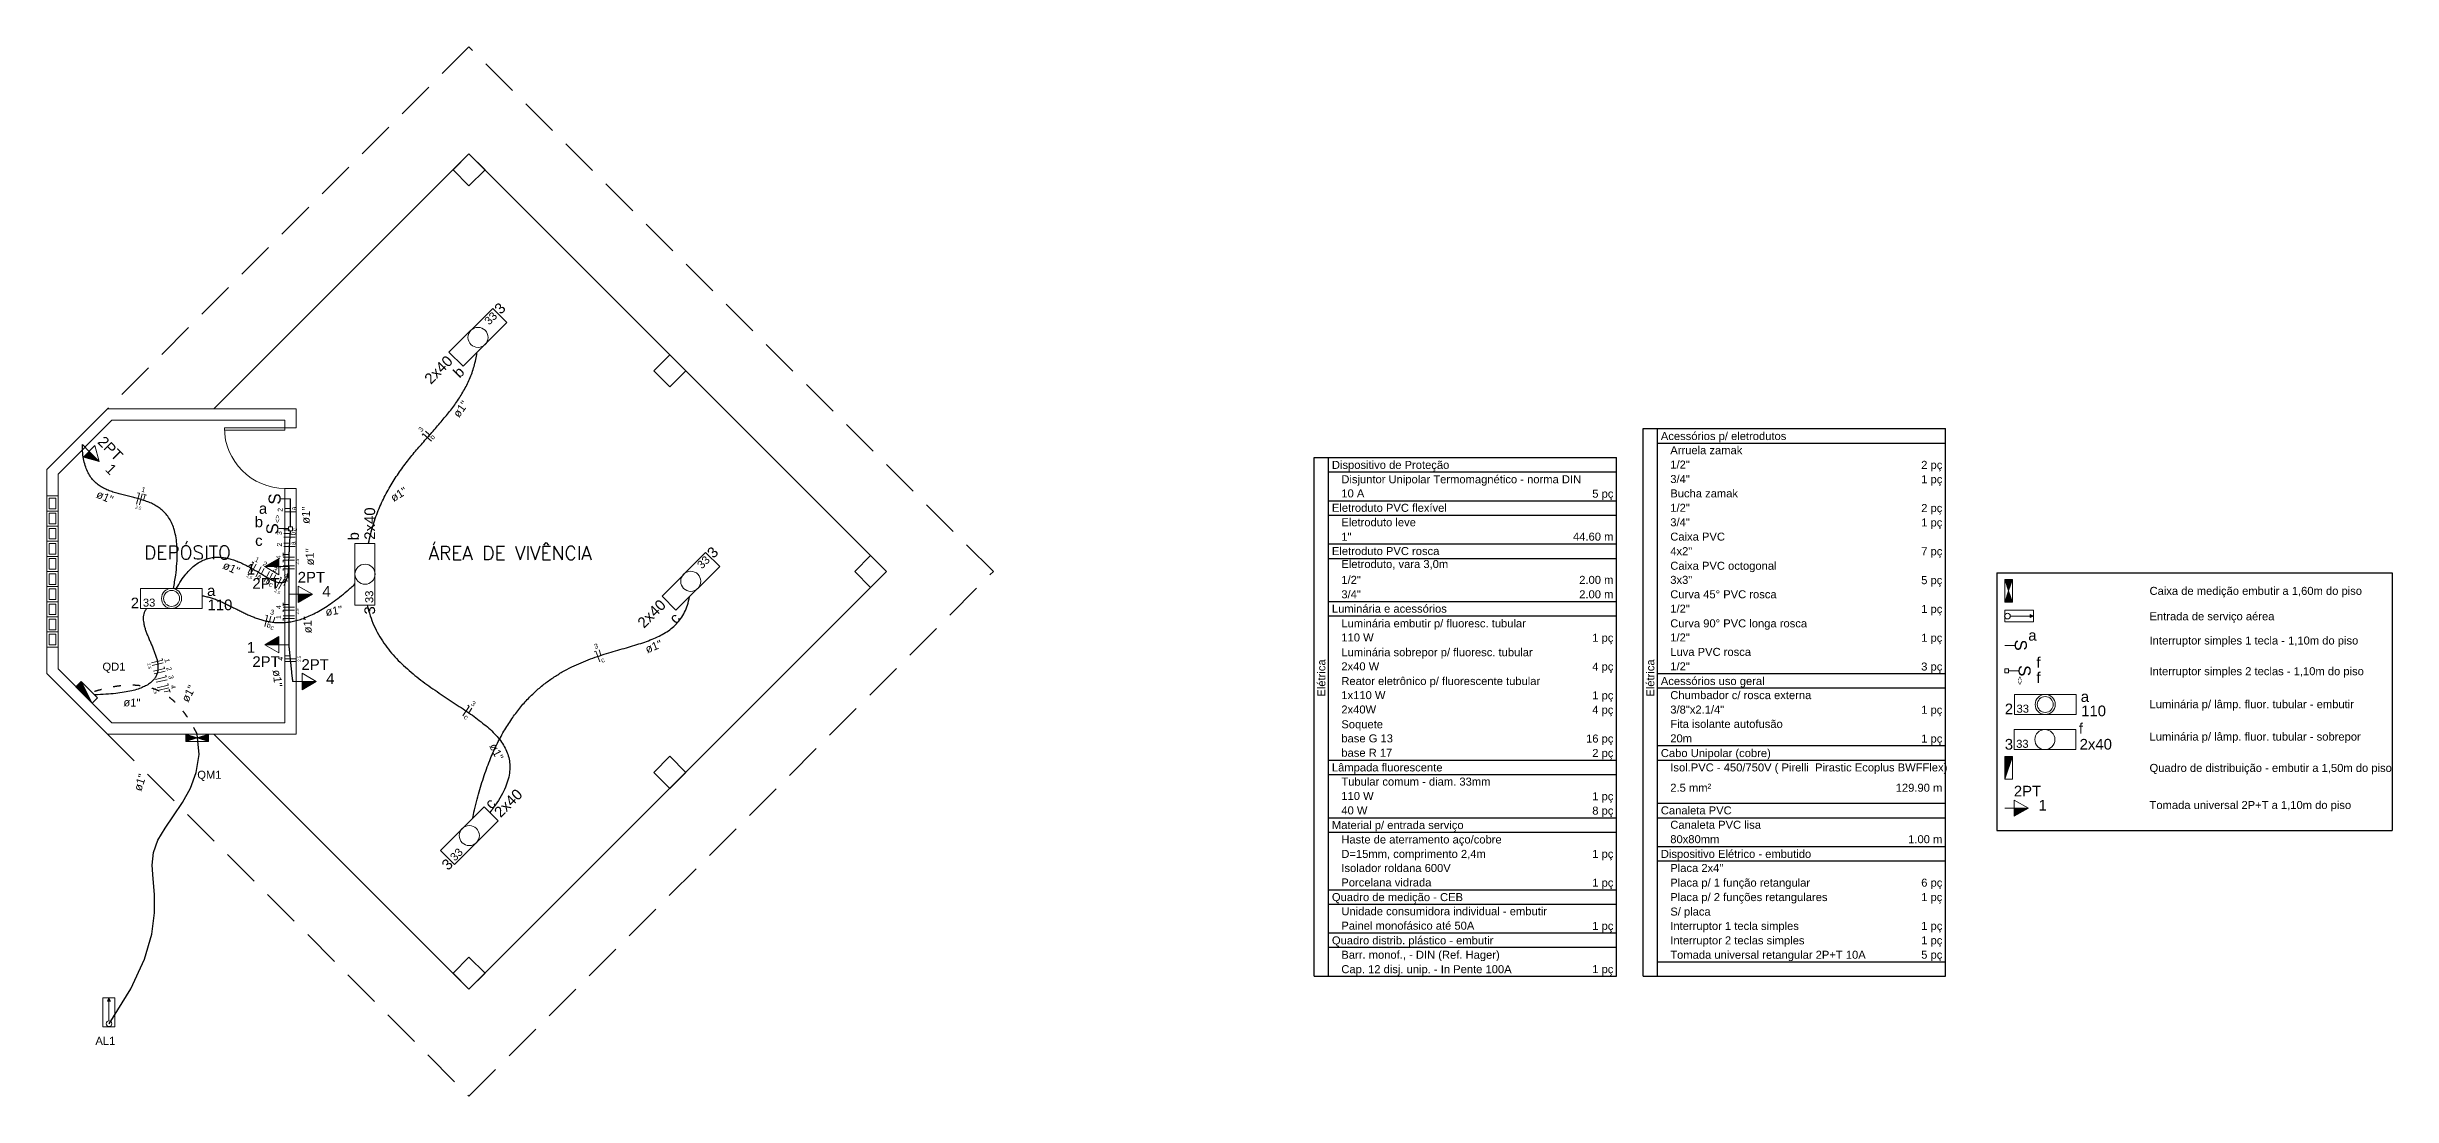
# Model space of a CAD drawing. Header units: millimetres. Extents: x 4568 to 4671, y -917 to -902.
# Drawn here: x 4567.97 to 4599, y -915.92 to -902.04 of the extents above; entities that cross this region are included whole.
import ezdxf

# ---------------------------------------------------------------- set-up
doc = ezdxf.new("R2010")
doc.units = ezdxf.units.MM
doc.header["$MEASUREMENT"] = 0
doc.linetypes.add('Dashed', pattern=[0.75, 0.5, -0.25])
doc.linetypes.add('DOT2', pattern=[3.175, 0, -3.175])
for name, color, linetype, lineweight in [('DI-Linhas do quadro', 1, 'Continuous', 30), ('DI-Textos do quadro', 7, 'Continuous', 20), ('EL-Condutos', 4, 'Continuous', 30), ('EL-Fios', 7, 'Continuous', 20), ('EL-Textos condutos', 7, 'Continuous', 20), ('EL-Textos fios', 7, 'Continuous', 20), ('EL-Textos pontos', 5, 'Continuous', 20), ('P-SIMBOL', 5, 'Continuous', 20), ('P1', 8, 'Continuous', 5), ('P2', 8, 'Continuous', 5), ('P6', 8, 'Continuous', 5), ('PROJEÇÃO', 1, 'Dashed', 30), ('TEXTO', 7, 'Continuous', 20)]:
    doc.layers.add(name, color=color, linetype=linetype, lineweight=lineweight)
doc.styles.add('Arial', font='arial.ttf')
doc.styles.add('romans', font='romans')

msp = doc.modelspace()

# ---------------------------------------------------------------- hatches: boundary and pattern name
at = {"layer": 'P-SIMBOL', "linetype": 'Continuous'}
for points in [[(4568.525, -907.387), (4568.655, -907.519), (4568.45, -907.463)], [(4571.035, -908.909), (4570.85, -908.909), (4571.035, -908.802)], [(4571.29, -909.276), (4571.48, -909.276), (4571.29, -909.385)], [(4593.975, -909.08), (4593.875, -909.08), (4593.925, -909.23)], [(4593.975, -909.38), (4593.925, -909.23), (4593.875, -909.38)], [(4594.255, -909.566), (4594.21, -909.546), (4594.21, -909.586)], [(4571.035, -909.944), (4570.85, -909.944), (4571.035, -909.836)], [(4568.42, -910.433), (4568.35, -910.503), (4568.565, -910.716)], [(4571.345, -910.432), (4571.53, -910.432), (4571.345, -910.54)], [(4569.805, -911.227), (4569.955, -911.178), (4569.805, -911.128)], [(4570.105, -911.227), (4570.105, -911.128), (4569.955, -911.178)], [(4593.975, -911.422), (4593.875, -911.422), (4593.875, -911.723)], [(4594, -912.107), (4594.19, -912.107), (4594, -912.215)], [(4568.785, -914.618), (4568.765, -914.661), (4568.807, -914.66)]]:
    msp.add_hatch(color=256, dxfattribs=at).paths.add_polyline_path(points)

# ---------------------------------------------------------------- linework, layer by layer
at = {"layer": 'DI-Linhas do quadro', "linetype": 'Continuous'}
for p, q in [((4589.088, -907.086), (4593.088, -907.086)), ((4589.088, -914.33), (4589.088, -907.086)), ((4589.278, -914.33), (4589.278, -907.086)), ((4593.088, -914.33), (4593.088, -907.086)), ((4589.278, -907.277), (4593.088, -907.277)), ((4584.735, -907.468), (4588.735, -907.468)), ((4584.735, -914.33), (4584.735, -907.468)), ((4584.925, -914.33), (4584.925, -907.468)), ((4584.925, -907.658), (4588.735, -907.658)), ((4588.735, -914.33), (4588.735, -907.468)), ((4584.925, -908.039), (4588.735, -908.039)), ((4584.925, -908.23), (4588.735, -908.23)), ((4584.925, -908.611), (4588.735, -908.611)), ((4584.925, -908.802), (4588.735, -908.802)), ((4593.77, -908.992), (4593.77, -912.402)), ((4593.77, -908.992), (4599, -908.992)), ((4599, -908.992), (4599, -912.402)), ((4584.925, -909.373), (4588.735, -909.373)), ((4584.925, -909.564), (4588.735, -909.564)), ((4589.278, -910.327), (4593.088, -910.327)), ((4589.278, -910.517), (4593.088, -910.517)), ((4584.925, -911.47), (4588.735, -911.47)), ((4589.278, -911.28), (4593.088, -911.28)), ((4589.278, -911.47), (4593.088, -911.47)), ((4584.925, -911.661), (4588.735, -911.661)), ((4589.278, -912.042), (4593.088, -912.042)), ((4584.925, -912.233), (4588.735, -912.233)), ((4584.925, -912.423), (4588.735, -912.423)), ((4589.278, -912.233), (4593.088, -912.233)), ((4593.77, -912.402), (4599, -912.402)), ((4589.278, -912.614), (4593.088, -912.614)), ((4589.278, -912.805), (4593.088, -912.805)), ((4584.925, -913.186), (4588.735, -913.186)), ((4584.925, -913.376), (4588.735, -913.376)), ((4584.925, -913.758), (4588.735, -913.758)), ((4584.925, -913.948), (4588.735, -913.948)), ((4589.278, -914.139), (4593.088, -914.139)), ((4584.735, -914.33), (4588.735, -914.33)), ((4589.088, -914.33), (4593.088, -914.33))]:
    msp.add_line(p, q, dxfattribs=at)
at = {"layer": 'EL-Condutos', "linetype": 'Continuous'}
msp.add_lwpolyline([(4568.787, -914.958), (4569.074, -914.498), (4569.256, -914.106), (4569.354, -913.773), (4569.391, -913.491), (4569.389, -913.251), (4569.371, -913.043), (4569.358, -912.86), (4569.374, -912.692), (4569.433, -912.531), (4569.528, -912.371), (4569.641, -912.207), (4569.758, -912.033), (4569.864, -911.843), (4569.942, -911.633), (4569.978, -911.396), (4569.955, -911.128)], dxfattribs=at)
for points in [[(4572.223, -908.602), (4572.25, -908.479), (4572.283, -908.361), (4572.32, -908.249), (4572.361, -908.143), (4572.406, -908.042), (4572.454, -907.945), (4572.506, -907.852), (4572.56, -907.764), (4572.617, -907.679), (4572.675, -907.597), (4572.735, -907.518), (4572.796, -907.441), (4572.858, -907.367), (4572.92, -907.294), (4572.983, -907.223), (4573.045, -907.153), (4573.106, -907.083), (4573.166, -907.014), (4573.224, -906.945), (4573.281, -906.875), (4573.335, -906.805), (4573.387, -906.734), (4573.435, -906.661), (4573.48, -906.586), (4573.521, -906.509), (4573.558, -906.43), (4573.591, -906.348), (4573.618, -906.262), (4573.64, -906.173), (4573.656, -906.08)], [(4569.641, -909.202), (4569.669, -909.026), (4569.685, -908.87), (4569.689, -908.731), (4569.684, -908.609), (4569.669, -908.502), (4569.645, -908.409), (4569.614, -908.329), (4569.575, -908.261), (4569.53, -908.203), (4569.479, -908.155), (4569.423, -908.115), (4569.363, -908.081), (4569.299, -908.054), (4569.233, -908.031), (4569.165, -908.011), (4569.096, -907.993), (4569.026, -907.976), (4568.957, -907.959), (4568.889, -907.941), (4568.823, -907.919), (4568.759, -907.894), (4568.699, -907.864), (4568.644, -907.828), (4568.593, -907.784), (4568.548, -907.731), (4568.509, -907.669), (4568.478, -907.595), (4568.455, -907.509), (4568.44, -907.41), (4568.435, -907.296)], [(4571.19, -908.383), (4571.19, -908.366), (4571.19, -908.351), (4571.19, -908.336), (4571.19, -908.322), (4571.19, -908.309), (4571.19, -908.297), (4571.19, -908.285), (4571.19, -908.274), (4571.19, -908.263), (4571.19, -908.253), (4571.19, -908.243), (4571.19, -908.233), (4571.19, -908.223), (4571.19, -908.214), (4571.19, -908.205), (4571.19, -908.195), (4571.19, -908.185), (4571.19, -908.176), (4571.19, -908.165), (4571.19, -908.155), (4571.19, -908.144), (4571.19, -908.133), (4571.19, -908.121), (4571.19, -908.108), (4571.19, -908.094), (4571.19, -908.08), (4571.19, -908.065), (4571.19, -908.049), (4571.19, -908.032), (4571.19, -908.014)], [(4571.165, -908.909), (4571.166, -908.886), (4571.167, -908.864), (4571.168, -908.844), (4571.168, -908.824), (4571.169, -908.806), (4571.17, -908.789), (4571.171, -908.773), (4571.171, -908.758), (4571.172, -908.743), (4571.172, -908.729), (4571.173, -908.716), (4571.174, -908.703), (4571.174, -908.691), (4571.175, -908.678), (4571.175, -908.666), (4571.176, -908.654), (4571.177, -908.642), (4571.177, -908.63), (4571.178, -908.618), (4571.179, -908.605), (4571.179, -908.591), (4571.18, -908.578), (4571.181, -908.563), (4571.182, -908.548), (4571.183, -908.532), (4571.184, -908.515), (4571.185, -908.497), (4571.186, -908.478), (4571.187, -908.458), (4571.188, -908.436)], [(4569.681, -909.198), (4569.742, -909.096), (4569.805, -909.01), (4569.869, -908.94), (4569.935, -908.885), (4570.001, -908.843), (4570.068, -908.814), (4570.135, -908.795), (4570.201, -908.787), (4570.268, -908.788), (4570.335, -908.797), (4570.4, -908.812), (4570.465, -908.834), (4570.528, -908.859), (4570.59, -908.889), (4570.65, -908.92), (4570.708, -908.953), (4570.764, -908.985), (4570.817, -909.017), (4570.867, -909.047), (4570.915, -909.073), (4570.959, -909.095), (4570.999, -909.111), (4571.036, -909.121), (4571.069, -909.123), (4571.097, -909.116), (4571.121, -909.099), (4571.14, -909.071), (4571.154, -909.031), (4571.162, -908.977), (4571.165, -908.909)], [(4571.165, -908.909), (4571.165, -908.956), (4571.165, -908.993), (4571.165, -909.022), (4571.165, -909.042), (4571.165, -909.055), (4571.165, -909.062), (4571.165, -909.063), (4571.165, -909.059), (4571.165, -909.051), (4571.165, -909.039), (4571.165, -909.025), (4571.165, -909.009), (4571.165, -908.992), (4571.165, -908.975), (4571.165, -908.958), (4571.165, -908.942), (4571.165, -908.928), (4571.165, -908.917), (4571.165, -908.909), (4571.165, -908.906), (4571.165, -908.908), (4571.165, -908.915), (4571.165, -908.929), (4571.165, -908.951), (4571.165, -908.98), (4571.165, -909.018), (4571.165, -909.066), (4571.165, -909.125), (4571.165, -909.194), (4571.165, -909.276)], [(4570.023, -909.296), (4570.081, -909.309), (4570.138, -909.325), (4570.194, -909.344), (4570.249, -909.366), (4570.303, -909.39), (4570.356, -909.415), (4570.41, -909.442), (4570.463, -909.469), (4570.517, -909.496), (4570.57, -909.522), (4570.625, -909.548), (4570.68, -909.571), (4570.736, -909.593), (4570.794, -909.612), (4570.852, -909.628), (4570.913, -909.64), (4570.975, -909.649), (4571.039, -909.652), (4571.105, -909.65), (4571.174, -909.643), (4571.246, -909.629), (4571.32, -909.609), (4571.397, -909.581), (4571.478, -909.546), (4571.562, -909.502), (4571.65, -909.449), (4571.742, -909.387), (4571.838, -909.315), (4571.938, -909.233), (4572.042, -909.14)], [(4571.165, -909.276), (4571.165, -909.327), (4571.165, -909.372), (4571.165, -909.412), (4571.165, -909.446), (4571.165, -909.477), (4571.165, -909.503), (4571.165, -909.525), (4571.165, -909.544), (4571.165, -909.56), (4571.165, -909.574), (4571.165, -909.585), (4571.165, -909.595), (4571.165, -909.603), (4571.165, -909.611), (4571.165, -909.618), (4571.165, -909.625), (4571.165, -909.632), (4571.165, -909.64), (4571.165, -909.65), (4571.165, -909.66), (4571.165, -909.673), (4571.165, -909.688), (4571.165, -909.706), (4571.165, -909.727), (4571.165, -909.752), (4571.165, -909.781), (4571.165, -909.814), (4571.165, -909.852), (4571.165, -909.895), (4571.165, -909.944)], [(4573.601, -912.231), (4573.667, -911.955), (4573.742, -911.704), (4573.825, -911.477), (4573.915, -911.272), (4574.013, -911.09), (4574.116, -910.927), (4574.224, -910.782), (4574.337, -910.655), (4574.453, -910.543), (4574.572, -910.445), (4574.694, -910.361), (4574.817, -910.287), (4574.941, -910.224), (4575.065, -910.17), (4575.189, -910.122), (4575.311, -910.08), (4575.431, -910.043), (4575.548, -910.009), (4575.662, -909.976), (4575.771, -909.943), (4575.876, -909.909), (4575.974, -909.872), (4576.066, -909.831), (4576.151, -909.785), (4576.228, -909.732), (4576.296, -909.67), (4576.355, -909.598), (4576.404, -909.515), (4576.442, -909.42), (4576.469, -909.311)], [(4569.285, -909.464), (4569.262, -909.499), (4569.248, -909.536), (4569.241, -909.576), (4569.24, -909.618), (4569.246, -909.661), (4569.257, -909.707), (4569.271, -909.753), (4569.289, -909.801), (4569.309, -909.85), (4569.33, -909.899), (4569.351, -909.948), (4569.372, -909.998), (4569.391, -910.047), (4569.408, -910.096), (4569.422, -910.145), (4569.431, -910.192), (4569.435, -910.238), (4569.433, -910.282), (4569.424, -910.325), (4569.407, -910.366), (4569.381, -910.405), (4569.345, -910.441), (4569.299, -910.474), (4569.241, -910.504), (4569.171, -910.531), (4569.087, -910.555), (4568.989, -910.574), (4568.875, -910.59), (4568.746, -910.601), (4568.599, -910.608)], [(4572.205, -909.422), (4572.243, -909.561), (4572.293, -909.69), (4572.354, -909.81), (4572.425, -909.923), (4572.505, -910.029), (4572.592, -910.128), (4572.686, -910.221), (4572.785, -910.309), (4572.888, -910.392), (4572.994, -910.471), (4573.101, -910.547), (4573.209, -910.62), (4573.316, -910.69), (4573.421, -910.76), (4573.522, -910.828), (4573.619, -910.896), (4573.71, -910.964), (4573.794, -911.033), (4573.871, -911.104), (4573.938, -911.177), (4573.994, -911.252), (4574.039, -911.332), (4574.07, -911.415), (4574.088, -911.503), (4574.09, -911.596), (4574.076, -911.695), (4574.044, -911.801), (4573.992, -911.914), (4573.921, -912.035), (4573.828, -912.164)], [(4571.165, -909.944), (4571.167, -909.967), (4571.17, -909.989), (4571.172, -910.01), (4571.174, -910.029), (4571.176, -910.047), (4571.177, -910.065), (4571.179, -910.081), (4571.181, -910.096), (4571.182, -910.11), (4571.184, -910.124), (4571.185, -910.138), (4571.186, -910.15), (4571.187, -910.163), (4571.189, -910.175), (4571.19, -910.188), (4571.191, -910.2), (4571.193, -910.212), (4571.194, -910.225), (4571.195, -910.237), (4571.196, -910.251), (4571.198, -910.265), (4571.199, -910.279), (4571.201, -910.294), (4571.203, -910.31), (4571.204, -910.328), (4571.206, -910.346), (4571.208, -910.365), (4571.21, -910.386), (4571.213, -910.408), (4571.215, -910.432)]]:
    msp.add_spline(points, degree=3, dxfattribs=at)
at = {"layer": 'EL-Condutos', "linetype": 'DOT2', "ltscale": 0.05}
msp.add_spline([(4569.955, -911.128), (4569.929, -911.078), (4569.903, -911.031), (4569.876, -910.984), (4569.848, -910.939), (4569.82, -910.896), (4569.79, -910.854), (4569.759, -910.814), (4569.728, -910.776), (4569.695, -910.74), (4569.66, -910.705), (4569.625, -910.673), (4569.587, -910.643), (4569.549, -910.615), (4569.508, -910.59), (4569.466, -910.567), (4569.422, -910.546), (4569.376, -910.528), (4569.328, -910.513), (4569.278, -910.501), (4569.226, -910.491), (4569.172, -910.485), (4569.115, -910.481), (4569.056, -910.481), (4568.994, -910.483), (4568.93, -910.49), (4568.863, -910.499), (4568.793, -910.512), (4568.72, -910.529), (4568.645, -910.549), (4568.566, -910.573)], degree=3, dxfattribs=at)
at = {"layer": 'EL-Fios'}
for p, q in [((4572.93, -907.172), (4572.945, -907.153)), ((4573.055, -907.251), (4572.945, -907.153)), ((4573.03, -907.168), (4572.975, -907.119)), ((4569.15, -908.085), (4569.19, -907.94)), ((4569.165, -907.934), (4569.19, -907.94)), ((4569.19, -908.095), (4569.225, -907.95)), ((4569.245, -907.955), (4569.285, -907.965)), ((4569.245, -908.033), (4569.265, -907.96)), ((4571.19, -908.143), (4571.115, -908.143)), ((4571.265, -908.188), (4571.115, -908.188)), ((4571.175, -908.423), (4571.1, -908.423)), ((4571.175, -908.475), (4571.1, -908.475)), ((4571.25, -908.52), (4571.1, -908.52)), ((4571.175, -908.602), (4571.1, -908.602)), ((4571.25, -908.647), (4571.1, -908.647)), ((4570.63, -908.994), (4570.7, -908.862)), ((4570.66, -909.012), (4570.735, -908.88)), ((4570.68, -908.85), (4570.7, -908.862)), ((4570.73, -909.048), (4570.8, -908.915)), ((4570.805, -909.003), (4570.84, -908.937)), ((4570.84, -909.108), (4570.91, -908.976)), ((4570.915, -909.062), (4570.95, -908.996)), ((4571.09, -908.771), (4571.09, -908.731)), ((4571.165, -908.751), (4571.09, -908.751)), ((4571.24, -908.788), (4571.09, -908.788)), ((4571.24, -908.826), (4571.09, -908.826)), ((4571.09, -908.851), (4571.09, -908.826)), ((4571.24, -908.901), (4571.09, -908.901)), ((4571.24, -908.939), (4571.09, -908.939)), ((4571.09, -908.964), (4571.09, -908.939)), ((4570.96, -909.088), (4570.995, -909.022)), ((4571, -909.193), (4571.07, -909.061)), ((4571.03, -909.211), (4571.105, -909.079)), ((4571.05, -909.049), (4571.07, -909.061)), ((4571.1, -909.162), (4571.135, -909.096)), ((4571.12, -909.087), (4571.155, -909.106)), ((4570.85, -909.705), (4570.885, -909.559)), ((4570.86, -909.553), (4570.885, -909.559)), ((4570.91, -909.642), (4570.93, -909.569)), ((4570.96, -909.654), (4570.98, -909.581)), ((4571.09, -909.431), (4571.09, -909.391)), ((4571.165, -909.411), (4571.09, -909.411)), ((4571.24, -909.448), (4571.09, -909.448)), ((4571.24, -909.486), (4571.09, -909.486)), ((4571.09, -909.511), (4571.09, -909.486)), ((4571.24, -909.562), (4571.09, -909.562)), ((4571.24, -909.599), (4571.09, -909.599)), ((4571.09, -909.624), (4571.09, -909.599)), ((4569.35, -910.183), (4569.495, -910.149)), ((4569.36, -910.219), (4569.505, -910.186)), ((4569.49, -910.125), (4569.495, -910.149)), ((4569.515, -910.236), (4569.52, -910.26)), ((4571.115, -910.114), (4571.115, -910.073)), ((4571.19, -910.093), (4571.115, -910.093)), ((4571.265, -910.131), (4571.115, -910.131)), ((4571.265, -910.168), (4571.115, -910.168)), ((4571.115, -910.194), (4571.115, -910.168)), ((4575.205, -910.037), (4575.23, -910.028)), ((4575.28, -910.17), (4575.23, -910.028)), ((4575.295, -910.084), (4575.275, -910.014)), ((4569.375, -910.293), (4569.52, -910.26)), ((4569.385, -910.329), (4569.53, -910.296)), ((4569.4, -910.403), (4569.545, -910.37)), ((4569.41, -910.439), (4569.555, -910.407)), ((4569.425, -910.513), (4569.57, -910.48)), ((4569.435, -910.55), (4569.58, -910.516)), ((4569.515, -910.57), (4569.59, -910.553)), ((4569.54, -910.346), (4569.545, -910.37)), ((4569.565, -910.456), (4569.57, -910.48)), ((4569.585, -910.534), (4569.595, -910.572)), ((4573.47, -910.884), (4573.555, -910.76)), ((4573.535, -910.745), (4573.555, -910.76)), ((4573.55, -910.847), (4573.59, -910.785))]:
    msp.add_line(p, q, dxfattribs=at)
at = {"layer": 'P-SIMBOL'}
for p, q in [((4573.865, -905.496), (4573.285, -906.073)), ((4574.05, -905.684), (4573.865, -905.496)), ((4574.05, -905.684), (4573.475, -906.261)), ((4573.475, -906.261), (4573.285, -906.073)), ((4568.525, -907.387), (4568.435, -907.296)), ((4568.45, -907.463), (4568.6, -907.31)), ((4568.655, -907.519), (4568.45, -907.463)), ((4568.655, -907.519), (4568.525, -907.387)), ((4568.6, -907.31), (4568.655, -907.519)), ((4571.06, -908.014), (4571.19, -908.014)), ((4571.16, -908.436), (4571.16, -908.383)), ((4571.16, -908.383), (4571.215, -908.383)), ((4571.215, -908.383), (4571.215, -908.436)), ((4571.035, -908.409), (4571.16, -908.409)), ((4571.215, -908.436), (4571.16, -908.436)), ((4572.04, -909.42), (4572.04, -908.604)), ((4572.04, -908.604), (4572.305, -908.604)), ((4572.305, -909.42), (4572.305, -908.604)), ((4570.85, -908.909), (4571.035, -908.802)), ((4570.85, -908.909), (4571.035, -908.909)), ((4571.035, -909.018), (4570.85, -908.909)), ((4571.035, -908.802), (4571.035, -909.018)), ((4571.035, -908.909), (4571.165, -908.909)), ((4576.68, -908.724), (4576.105, -909.301)), ((4576.87, -908.911), (4576.29, -909.488)), ((4576.87, -908.911), (4576.68, -908.724)), ((4569.205, -909.2), (4570.02, -909.2)), ((4569.205, -909.2), (4569.205, -909.465)), ((4570.02, -909.2), (4570.02, -909.465)), ((4571.29, -909.276), (4571.165, -909.276)), ((4571.29, -909.168), (4571.48, -909.276)), ((4571.29, -909.385), (4571.29, -909.168)), ((4571.48, -909.276), (4571.29, -909.276)), ((4571.48, -909.276), (4571.29, -909.385)), ((4576.29, -909.488), (4576.105, -909.301)), ((4593.875, -909.08), (4593.875, -909.38)), ((4593.875, -909.08), (4593.925, -909.23)), ((4593.975, -909.08), (4593.875, -909.08)), ((4593.925, -909.23), (4593.875, -909.38)), ((4593.975, -909.08), (4593.925, -909.23)), ((4593.925, -909.23), (4593.975, -909.38)), ((4593.975, -909.08), (4593.975, -909.38)), ((4569.205, -909.465), (4570.02, -909.465)), ((4572.04, -909.42), (4572.305, -909.42)), ((4593.975, -909.38), (4593.875, -909.38)), ((4593.875, -909.488), (4593.875, -909.644)), ((4593.875, -909.488), (4594.255, -909.488)), ((4593.95, -909.566), (4594.21, -909.566)), ((4594.255, -909.566), (4594.21, -909.546)), ((4594.21, -909.546), (4594.21, -909.586)), ((4594.255, -909.566), (4594.21, -909.586)), ((4594.255, -909.488), (4594.255, -909.644)), ((4570.85, -909.944), (4571.035, -909.836)), ((4570.85, -909.944), (4571.035, -909.944)), ((4571.035, -910.052), (4570.85, -909.944)), ((4571.035, -909.836), (4571.035, -910.052)), ((4571.035, -909.944), (4571.165, -909.944)), ((4593.875, -909.644), (4594.255, -909.644)), ((4594.005, -909.953), (4593.875, -909.953)), ((4568.42, -910.433), (4568.35, -910.503)), ((4568.35, -910.503), (4568.565, -910.716)), ((4568.42, -910.433), (4568.635, -910.646)), ((4568.42, -910.433), (4568.565, -910.716)), ((4571.345, -910.432), (4571.215, -910.432)), ((4571.345, -910.323), (4571.53, -910.432)), ((4571.345, -910.54), (4571.345, -910.323)), ((4571.53, -910.432), (4571.345, -910.432)), ((4571.53, -910.432), (4571.345, -910.54)), ((4593.875, -910.318), (4593.875, -910.265)), ((4593.875, -910.265), (4593.925, -910.265)), ((4593.925, -910.318), (4593.875, -910.318)), ((4593.925, -910.265), (4593.925, -910.318)), ((4594.055, -910.292), (4593.925, -910.292)), ((4568.635, -910.646), (4568.565, -910.716)), ((4594.005, -910.602), (4594.82, -910.602)), ((4594.005, -910.602), (4594.005, -910.868)), ((4594.005, -910.868), (4594.82, -910.868)), ((4594.82, -910.602), (4594.82, -910.868)), ((4569.805, -911.227), (4569.805, -911.128)), ((4570.105, -911.128), (4569.805, -911.128)), ((4569.955, -911.178), (4569.805, -911.128)), ((4569.955, -911.178), (4569.805, -911.227)), ((4570.105, -911.128), (4569.955, -911.178)), ((4570.105, -911.227), (4569.955, -911.178)), ((4570.105, -911.227), (4570.105, -911.128)), ((4594, -911.068), (4594.815, -911.068)), ((4594, -911.068), (4594, -911.332)), ((4594.815, -911.068), (4594.815, -911.332)), ((4570.105, -911.227), (4569.805, -911.227)), ((4593.975, -911.422), (4593.875, -911.422)), ((4593.875, -911.422), (4593.875, -911.723)), ((4593.975, -911.422), (4593.875, -911.723)), ((4593.975, -911.422), (4593.975, -911.723)), ((4594, -911.332), (4594.815, -911.332)), ((4593.975, -911.723), (4593.875, -911.723)), ((4573.175, -912.665), (4573.75, -912.088)), ((4573.75, -912.088), (4573.935, -912.274)), ((4594, -912.107), (4593.875, -912.107)), ((4594, -911.999), (4594.19, -912.107)), ((4594, -912.215), (4594, -911.999)), ((4594.19, -912.107), (4594, -912.107)), ((4594.19, -912.107), (4594, -912.215)), ((4573.36, -912.851), (4573.935, -912.274)), ((4573.175, -912.665), (4573.36, -912.851)), ((4568.707, -914.618), (4568.863, -914.617)), ((4568.707, -914.998), (4568.707, -914.618)), ((4568.785, -914.618), (4568.765, -914.661)), ((4568.765, -914.661), (4568.807, -914.66)), ((4568.785, -914.618), (4568.807, -914.66)), ((4568.786, -914.922), (4568.786, -914.661)), ((4568.863, -914.998), (4568.863, -914.617)), ((4568.707, -914.998), (4568.863, -914.998))]:
    msp.add_line(p, q, dxfattribs=at)
for centre, radius in [((4573.67, -905.879), 0.133), ((4572.175, -909.012), 0.133), ((4576.485, -909.106), 0.133), ((4569.615, -909.332), 0.133), ((4569.615, -909.332), 0.105), ((4593.91, -909.566), 0.0375), ((4594.41, -910.735), 0.133), ((4594.41, -910.735), 0.105), ((4594.405, -911.2), 0.133), ((4573.555, -912.47), 0.133), ((4568.787, -914.958), 0.0375)]:
    msp.add_circle(centre, radius, dxfattribs=at)
at = {"layer": 'P1'}
for p, q in [((4573.55, -903.451), (4570.176, -906.824)), ((4579.075, -908.976), (4573.55, -903.451)), ((4567.965, -907.976), (4567.965, -909.976)), ((4568.115, -909.976), (4568.115, -907.976)), ((4568.115, -908.176), (4567.965, -908.176)), ((4568.115, -908.376), (4567.965, -908.376)), ((4568.115, -908.576), (4567.965, -908.576)), ((4568.115, -908.776), (4567.965, -908.776)), ((4568.115, -908.976), (4567.965, -908.976)), ((4573.55, -914.501), (4579.075, -908.976)), ((4568.115, -909.176), (4567.965, -909.176)), ((4568.115, -909.377), (4567.965, -909.377)), ((4568.115, -909.577), (4567.965, -909.577)), ((4568.115, -909.776), (4567.965, -909.776)), ((4570.176, -911.128), (4573.55, -914.501))]:
    msp.add_line(p, q, dxfattribs=at)
msp.add_arc((4571.115, -907.075), 0.801, 180, 270, dxfattribs=at)
at = {"layer": 'P2'}
for points in [[(4571.115, -907.075), (4570.315, -907.075), (4570.315, -907.105), (4571.115, -907.105), (4571.115, -907.075)], [(4568.085, -908.146), (4568.085, -908.005), (4567.995, -908.005), (4567.995, -908.146), (4568.085, -908.146)], [(4568.085, -908.346), (4568.085, -908.206), (4567.995, -908.206), (4567.995, -908.346), (4568.085, -908.346)], [(4568.085, -908.546), (4568.085, -908.406), (4567.995, -908.406), (4567.995, -908.546), (4568.085, -908.546)], [(4568.085, -908.746), (4568.085, -908.606), (4567.995, -908.606), (4567.995, -908.746), (4568.085, -908.746)], [(4568.085, -908.946), (4568.085, -908.806), (4567.995, -908.806), (4567.995, -908.946), (4568.085, -908.946)], [(4568.085, -909.146), (4568.085, -909.006), (4567.995, -909.006), (4567.995, -909.146), (4568.085, -909.146)], [(4568.085, -909.347), (4568.085, -909.206), (4567.995, -909.206), (4567.995, -909.347), (4568.085, -909.347)], [(4568.085, -909.547), (4568.085, -909.407), (4567.995, -909.407), (4567.995, -909.547), (4568.085, -909.547)], [(4568.085, -909.746), (4568.085, -909.607), (4567.995, -909.607), (4567.995, -909.746), (4568.085, -909.746)], [(4568.085, -909.947), (4568.085, -909.807), (4567.995, -909.807), (4567.995, -909.947), (4568.085, -909.947)]]:
    msp.add_lwpolyline(points, close=True, dxfattribs=at)
at = {"layer": 'P6'}
for p, q in [((4568.765, -906.824), (4567.965, -907.626)), ((4568.765, -906.824), (4571.265, -906.824)), ((4571.265, -906.824), (4571.265, -907.075)), ((4568.825, -906.975), (4568.115, -907.688)), ((4568.825, -906.975), (4571.115, -906.975)), ((4571.115, -906.975), (4571.115, -907.075)), ((4571.115, -907.075), (4571.265, -907.075)), ((4567.965, -907.626), (4567.965, -907.976)), ((4568.115, -907.688), (4568.115, -907.976)), ((4567.965, -907.976), (4568.115, -907.976)), ((4571.115, -907.876), (4571.265, -907.876)), ((4571.115, -907.876), (4571.115, -910.977)), ((4571.265, -907.876), (4571.265, -911.128)), ((4567.965, -909.976), (4568.115, -909.976)), ((4567.965, -909.976), (4567.965, -910.327)), ((4568.115, -909.976), (4568.115, -910.264)), ((4567.965, -910.327), (4568.765, -911.128)), ((4568.115, -910.264), (4568.825, -910.977)), ((4568.765, -911.128), (4571.265, -911.128)), ((4568.825, -910.977), (4571.115, -910.977))]:
    msp.add_line(p, q, dxfattribs=at)
for points in [[(4573.55, -903.876), (4573.765, -903.663), (4573.55, -903.451), (4573.34, -903.663), (4573.55, -903.876)], [(4576.21, -906.532), (4576.42, -906.32), (4576.21, -906.108), (4575.995, -906.32), (4576.21, -906.532)], [(4578.865, -909.188), (4579.075, -908.976), (4578.865, -908.764), (4578.655, -908.976), (4578.865, -909.188)], [(4576.21, -911.845), (4576.42, -911.633), (4576.21, -911.42), (4575.995, -911.633), (4576.21, -911.845)], [(4573.55, -914.501), (4573.765, -914.288), (4573.55, -914.077), (4573.34, -914.288), (4573.55, -914.501)]]:
    msp.add_lwpolyline(points, close=True, dxfattribs=at)
at = {"layer": 'PROJEÇÃO'}
for p, q in [((4573.55, -902.036), (4568.765, -906.824)), ((4580.49, -908.976), (4573.55, -902.036)), ((4573.55, -915.916), (4580.49, -908.976)), ((4568.765, -911.128), (4573.55, -915.916))]:
    msp.add_line(p, q, dxfattribs=at)

# ---------------------------------------------------------------- texts
at = {"layer": 'DI-Textos do quadro', "char_height": 0.1059, "line_spacing_factor": 0.798, "style": 'Arial'}
for s, insert, width, attachment_point in [('Acessórios p/ eletrodutos', (4589.323, -907.269), 3.177, 7), ('Arruela zamak', (4589.448, -907.426), 1.65204, 7), ('Dispositivo de Proteção', (4584.97, -907.651), 2.92284, 7), ('Disjuntor Unipolar Termomagnético - norma DIN', (4585.095, -907.841), 5.7186, 7), ('3/4"', (4589.448, -907.807), 0.50832, 7), ('1/2"', (4589.448, -907.616), 0.50832, 7), ('2 pç', (4593.048, -907.651), 0.50832, 9), ('1 pç', (4593.048, -907.841), 0.50832, 9), ('Eletroduto PVC flexível', (4584.97, -908.188), 2.92284, 7), ('10 A', (4585.095, -907.997), 0.50832, 7), ('5 pç', (4588.695, -908.032), 0.50832, 9), ('1/2"', (4589.448, -908.188), 0.50832, 7), ('Bucha zamak', (4589.448, -907.997), 1.39788, 7), ('2 pç', (4593.048, -908.222), 0.50832, 9), ('Eletroduto leve', (4585.095, -908.379), 1.9062, 7), ('3/4"', (4589.448, -908.379), 0.50832, 7), ('1 pç', (4593.048, -908.413), 0.50832, 9), ('Eletroduto PVC rosca', (4584.97, -908.76), 2.5416, 7), ('1"', (4585.095, -908.569), 0.25416, 7), ('44.60 m', (4588.695, -908.569), 0.88956, 9), ('4x2"', (4589.448, -908.76), 0.50832, 7), ('Caixa PVC', (4589.448, -908.569), 1.14372, 7), ('7 pç', (4593.048, -908.794), 0.50832, 9), ('Eletroduto, vara 3,0m', (4585.095, -908.95), 2.66868, 7), ('Caixa PVC octogonal', (4589.448, -908.985), 2.41452, 7), ('3/4"', (4585.095, -909.332), 0.50832, 7), ('1/2"', (4585.095, -909.141), 0.50832, 7), ('2.00 m', (4588.695, -909.141), 0.76248, 9), ('2.00 m', (4588.695, -909.332), 0.76248, 9), ('3x3"', (4589.448, -909.141), 0.50832, 7), ('Curva 45%%d PVC rosca', (4589.448, -909.332), 2.41452, 7), ('5 pç', (4593.048, -909.176), 0.50832, 9), ('Caixa de medição embutir a 1,60m do piso', (4595.79, -909.318), 5.0832, 7), ('Luminária e acessórios', (4584.97, -909.522), 2.79576, 7), ('Luminária embutir p/ fluoresc. tubular', (4585.095, -909.747), 4.82904, 7), ('Curva 90%%d PVC longa rosca', (4589.448, -909.747), 3.177, 7), ('1/2"', (4589.448, -909.522), 0.50832, 7), ('1 pç', (4593.048, -909.557), 0.50832, 9), ('Entrada de serviço aérea', (4595.79, -909.654), 3.04992, 7), ('110 W', (4585.095, -909.903), 0.6354, 7), ('1 pç', (4588.695, -909.938), 0.50832, 9), ('1/2"', (4589.448, -909.903), 0.50832, 7), ('1 pç', (4593.048, -909.938), 0.50832, 9), ('Interruptor simples 1 tecla - 1,10m do piso', (4595.79, -909.974), 5.46444, 7), ('2x40 W', (4585.095, -910.285), 0.76248, 7), ('Luminária sobrepor p/ fluoresc. tubular', (4585.095, -910.129), 4.95612, 7), ('4 pç', (4588.695, -910.319), 0.50832, 9), ('1/2"', (4589.448, -910.285), 0.50832, 7), ('Luva PVC rosca', (4589.448, -910.094), 1.77912, 7), ('3 pç', (4593.048, -910.319), 0.50832, 9), ('Interruptor simples 2 teclas - 1,10m do piso', (4595.79, -910.38), 5.59152, 7), ('1x110 W', (4585.095, -910.666), 0.88956, 7), ('Reator eletrônico p/ fluorescente tubular', (4585.095, -910.51), 5.21028, 7), ('1 pç', (4588.695, -910.7), 0.50832, 9), ('Acessórios uso geral', (4589.323, -910.51), 2.5416, 7), ('Chumbador c/ rosca externa', (4589.448, -910.666), 3.30408, 7), ('2x40W', (4585.095, -910.856), 0.6354, 7), ('4 pç', (4588.695, -910.891), 0.50832, 9), ('3/8"x2.1/4"', (4589.448, -910.857), 1.39788, 7), ('1 pç', (4593.048, -910.891), 0.50832, 9), ('Luminária p/ lâmp. fluor. tubular - embutir', (4595.79, -910.816), 5.46444, 7), ('Soquete', (4585.095, -911.082), 0.88956, 7), ('base G 13', (4585.095, -911.238), 1.14372, 7), ('16 pç', (4588.695, -911.272), 0.6354, 9), ('20m', (4589.448, -911.238), 0.38124, 7), ('Fita isolante autofusão', (4589.448, -911.047), 2.92284, 7), ('1 pç', (4593.048, -911.272), 0.50832, 9), ('Luminária p/ lâmp. fluor. tubular - sobrepor', (4595.79, -911.245), 5.59152, 7), ('base R 17', (4585.095, -911.428), 1.14372, 7), ('2 pç', (4588.695, -911.463), 0.50832, 9), ('Cabo Unipolar (cobre)', (4589.323, -911.463), 2.66868, 7), ('Lâmpada fluorescente', (4584.97, -911.653), 2.5416, 7), ('Tubular comum - diam. 33mm', (4585.095, -911.81), 3.30408, 7), ('2.5 mm²', (4589.448, -911.891), 0.88956, 7), ('Isol.PVC - 450/750V ( Pirelli  Pirastic Ecoplus BWFFlex)', (4589.448, -911.653), 8.2602, 7), ('129.90 m', (4593.048, -911.891), 0.88956, 9), ('Quadro de distribuição - embutir a 1,50m do piso', (4595.79, -911.66), 6.09984, 7), ('40 W', (4585.095, -912.191), 0.50832, 7), ('110 W', (4585.095, -912), 0.6354, 7), ('8 pç', (4588.695, -912.225), 0.50832, 9), ('1 pç', (4588.695, -912.035), 0.50832, 9), ('Canaleta PVC', (4589.323, -912.191), 1.52496, 7), ('Tomada universal 2P+T a 1,10m do piso', (4595.79, -912.15), 4.70196, 7), ('Material p/ entrada serviço', (4584.97, -912.416), 3.43116, 7), ('Canaleta PVC lisa', (4589.448, -912.381), 2.16036, 7), ('Haste de aterramento aço/cobre', (4585.095, -912.607), 3.8124, 7), ('D=15mm, comprimento 2,4m', (4585.095, -912.797), 3.04992, 7), ('1 pç', (4588.695, -912.797), 0.50832, 9), ('Dispositivo Elétrico - embutido', (4589.323, -912.797), 3.93948, 7), ('80x80mm', (4589.448, -912.572), 0.88956, 7), ('1.00 m', (4593.048, -912.572), 0.76248, 9), ('Porcelana vidrada', (4585.095, -913.144), 2.16036, 7), ('Isolador roldana 600V', (4585.095, -912.953), 2.66868, 7), ('1 pç', (4588.695, -913.178), 0.50832, 9), ('Placa 2x4"', (4589.448, -912.953), 1.2708, 7), ('Placa p/ 1 função retangular', (4589.448, -913.178), 3.55824, 7), ('6 pç', (4593.048, -913.178), 0.50832, 9), ('Quadro de medição - CEB', (4584.97, -913.369), 2.92284, 7), ('Placa p/ 2 funções retangulares', (4589.448, -913.369), 3.93948, 7), ('1 pç', (4593.048, -913.369), 0.50832, 9), ('Unidade consumidora individual - embutir', (4585.095, -913.525), 5.0832, 7), ('Painel monofásico até 50A', (4585.095, -913.716), 3.177, 7), ('1 pç', (4588.695, -913.75), 0.50832, 9), ('S/ placa', (4589.448, -913.56), 1.01664, 7), ('Interruptor 1 tecla simples', (4589.448, -913.75), 3.43116, 7), ('1 pç', (4593.048, -913.75), 0.50832, 9), ('Quadro distrib. plástico - embutir', (4584.97, -913.941), 4.32072, 7), ('Interruptor 2 teclas simples', (4589.448, -913.941), 3.55824, 7), ('1 pç', (4593.048, -913.941), 0.50832, 9), ('Cap. 12 disj. unip. - In Pente 100A', (4585.095, -914.322), 4.4478, 7), ('Barr. monof., - DIN (Ref. Hager)', (4585.095, -914.131), 4.06656, 7), ('1 pç', (4588.695, -914.322), 0.50832, 9), ('Tomada universal retangular 2P+T 10A', (4589.448, -914.131), 4.57488, 7), ('5 pç', (4593.048, -914.131), 0.50832, 9)]:
    msp.add_mtext(s, dxfattribs=dict(at, insert=insert, width=width, attachment_point=attachment_point))
at = {"layer": 'DI-Textos do quadro', "char_height": 0.1059, "width": 1.01664, "attachment_point": 8, "rotation": 90.0002, "line_spacing_factor": 0.798, "style": 'Arial'}
for insert in [(4584.885, -910.385), (4589.238, -910.385)]:
    msp.add_mtext('Elétrica', dxfattribs=dict(at, insert=insert))
at = {"layer": 'EL-Textos condutos', "char_height": 0.1059, "width": 0.38124, "attachment_point": 8, "line_spacing_factor": 0.798, "style": 'Arial'}
for insert, rotation in [((4573.485, -906.859), 54.4023), ((4568.71, -908.04), 336.6348), ((4572.65, -908.002), 31.2478), ((4571.447, -908.235), 87.3933), ((4571.5, -908.782), 90.0002), ((4570.382, -908.981), 334.5836), ((4571.47, -909.681), 90.0002), ((4571.771, -909.55), 8.5256), ((4576.015, -910.02), 21.9443), ((4569.888, -910.617), 62.1144), ((4570.961, -910.394), 275.8325), ((4569.088, -910.765), 357.754), ((4573.865, -911.386), 297.3814), ((4569.25, -911.785), 71.6426)]:
    msp.add_mtext('ø1"', dxfattribs=dict(at, insert=insert, rotation=rotation))
at = {"layer": 'EL-Textos fios', "attachment_point": 8, "line_spacing_factor": 0.798, "style": 'Arial'}
for s, insert, char_height, width, rotation in [('3', (4572.94, -907.116), 0.065, 0.078, 48.8332), ('b', (4573.09, -907.219), 0.065, 0.078, 48.8332), ('1', (4569.235, -907.925), 0.065, 0.078, 344.7774), ('2.5', (4569.17, -908.152), 0.04, 0.144, 344.7774), ('2', (4571.085, -908.161), 0.065, 0.078, 90.0002), ('a', (4571.265, -908.143), 0.065, 0.078, 90.0002), ('3', (4571.075, -908.468), 0.065, 0.078, 90.0002), ('2', (4571.075, -908.621), 0.065, 0.078, 90.0002), ('b', (4571.255, -908.475), 0.065, 0.078, 90.0002), ('a', (4571.255, -908.602), 0.065, 0.078, 90.0002), ('c', (4571.276, -908.423), 0.065, 0.078, 90.0002), ('2.5', (4570.635, -909.064), 0.04, 0.144, 331.7025), ('1', (4570.73, -908.848), 0.065, 0.078, 331.7025), ('2', (4570.835, -908.905), 0.065, 0.078, 331.7025), ('3', (4570.97, -908.978), 0.065, 0.078, 331.7025), ('4', (4571.065, -908.788), 0.065, 0.078, 90.0002), ('1', (4571.065, -908.92), 0.065, 0.078, 90.0002), ('4', (4571.115, -909.056), 0.065, 0.078, 331.7025), ('2.5', (4571.3, -908.845), 0.04, 0.144, 90.0002), ('a', (4570.765, -909.071), 0.065, 0.078, 331.7025), ('b', (4570.88, -909.132), 0.065, 0.078, 331.7025), ('c', (4570.915, -909.175), 0.065, 0.078, 331.7025), ('2.5', (4571.005, -909.262), 0.04, 0.144, 331.7025), ('3', (4570.94, -909.546), 0.065, 0.078, 346.691), ('4', (4571.065, -909.448), 0.065, 0.078, 90.0002), ('1', (4571.065, -909.58), 0.065, 0.078, 90.0002), ('2.5', (4571.3, -909.505), 0.04, 0.144, 90.0002), ('b', (4570.895, -909.718), 0.065, 0.078, 346.691), ('c', (4570.94, -909.751), 0.065, 0.078, 346.691), ('3', (4575.245, -909.995), 0.065, 0.078, 19.3144), ('2.5', (4569.3, -910.232), 0.04, 0.144, 282.6974), ('1', (4569.525, -910.162), 0.065, 0.078, 282.6974), ('2', (4569.55, -910.272), 0.065, 0.078, 282.6974), ('4', (4571.09, -910.131), 0.065, 0.078, 90.0002), ('2.5', (4571.325, -910.131), 0.04, 0.144, 90.0002), ('c', (4575.332, -910.178), 0.065, 0.078, 19.3144), ('2.5', (4569.375, -910.563), 0.04, 0.144, 282.6974), ('3', (4569.575, -910.382), 0.065, 0.078, 282.6974), ('4', (4569.605, -910.51), 0.065, 0.078, 282.6974), ('3', (4573.59, -910.753), 0.065, 0.078, 325.5833), ('c', (4573.493, -910.929), 0.065, 0.078, 325.5833)]:
    msp.add_mtext(s, dxfattribs=dict(at, insert=insert, char_height=char_height, width=width, rotation=rotation))
at = {"layer": 'EL-Textos pontos', "line_spacing_factor": 0.798, "style": 'Arial'}
for s, insert, char_height, width, attachment_point, rotation in [('3', (4574.05, -905.507), 0.141, 0.16944, 9, 45.0001), ('2x40', (4573.35, -906.207), 0.1412, 0.67776, 9, 45.0001), ('b', (4573.505, -906.35), 0.141, 0.16944, 9, 45.0001), ('2PT', (4568.755, -907.399), 0.1412, 0.50832, 8, 314.995), ('1', (4568.765, -907.673), 0.141, 0.16944, 8, 314.995), ('<>', (4571.05, -908.337), 0.0706, 0.16944, 7, 90.0002), ('2x40', (4572.31, -908.556), 0.1412, 0.67776, 7, 90.0002), ('b', (4572.095, -908.565), 0.141, 0.16944, 7, 90.0002), ('3', (4576.865, -908.735), 0.141, 0.16944, 9, 45.0001), ('3', (4572.31, -909.545), 0.141, 0.16944, 7, 90.0002), ('2x40', (4576.17, -909.434), 0.1412, 0.67776, 9, 45.0001), ('c', (4576.358, -909.61), 0.141, 0.16944, 9, 45.0001), ('c', (4573.848, -912.131), 0.141, 0.16944, 7, 45.0001), ('2x40', (4573.97, -912.242), 0.1412, 0.67776, 7, 45.0001), ('3', (4573.275, -912.941), 0.141, 0.16944, 7, 45.0001)]:
    msp.add_mtext(s, dxfattribs=dict(at, insert=insert, char_height=char_height, width=width, attachment_point=attachment_point, rotation=rotation))
for s, insert, char_height, width, attachment_point in [('b', (4570.77, -908.392), 0.141, 0.16944, 8), ('a', (4570.825, -908.214), 0.141, 0.16944, 8), ('c', (4570.77, -908.639), 0.141, 0.16944, 8), ('1', (4570.665, -909.017), 0.141, 0.16944, 8), ('2PT', (4571.465, -909.122), 0.1412, 0.50832, 8), ('2', (4569.075, -909.463), 0.141, 0.16944, 7), ('a', (4570.085, -909.302), 0.141, 0.16944, 7), ('2PT', (4570.865, -909.205), 0.1412, 0.50832, 8), ('4', (4571.665, -909.309), 0.141, 0.16944, 8), ('110', (4570.09, -909.49), 0.1412, 0.50832, 7), ('1', (4570.665, -910.051), 0.141, 0.16944, 8), ('QD1', (4568.7, -910.317), 0.1059, 0.38124, 7), ('2PT', (4570.865, -910.239), 0.1412, 0.50832, 8), ('2PT', (4571.515, -910.277), 0.1412, 0.50832, 8), ('4', (4571.715, -910.464), 0.141, 0.16944, 8), ('QM1', (4569.955, -911.747), 0.1059, 0.38124, 7), ('AL1', (4568.607, -915.238), 0.1059, 0.38124, 7)]:
    msp.add_mtext(s, dxfattribs=dict(at, insert=insert, char_height=char_height, width=width, attachment_point=attachment_point))
at = {"layer": 'P-SIMBOL', "line_spacing_factor": 0.798, "style": 'Arial'}
for s, insert, char_height, width, attachment_point, rotation in [('33', (4573.935, -905.607), 0.1059, 0.25416, 9, 45.0001), ('S', (4571.06, -908.091), 0.159, 0.19062, 7, 90.0002), ('S', (4571.03, -908.486), 0.159, 0.19062, 7, 90.0002), ('33', (4576.75, -908.834), 0.1059, 0.25416, 9, 45.0001), ('33', (4572.285, -909.393), 0.1059, 0.25416, 7, 90.0002), ('S', (4594.005, -909.876), 0.159, 0.19062, 7, 270.0006), ('S', (4594.055, -910.215), 0.159, 0.19062, 7, 270.0006), ('<>', (4594.04, -910.364), 0.0706, 0.16944, 7, 270.0006), ('33', (4573.365, -912.816), 0.1059, 0.25416, 7, 45.0001)]:
    msp.add_mtext(s, dxfattribs=dict(at, insert=insert, char_height=char_height, width=width, attachment_point=attachment_point, rotation=rotation))
for s, insert, char_height, width, attachment_point in [('33', (4569.235, -909.442), 0.1059, 0.25416, 7), ('a', (4594.24, -909.892), 0.141, 0.16944, 8), ('f', (4594.32, -910.25), 0.141, 0.16944, 8), ('f', (4594.32, -910.45), 0.141, 0.16944, 8), ('2', (4593.875, -910.865), 0.141, 0.16944, 7), ('33', (4594.03, -910.845), 0.1059, 0.25416, 7), ('a', (4594.88, -910.704), 0.141, 0.16944, 7), ('110', (4594.885, -910.893), 0.1412, 0.50832, 7), ('f', (4594.855, -911.122), 0.141, 0.16944, 7), ('3', (4593.875, -911.334), 0.141, 0.16944, 7), ('33', (4594.025, -911.31), 0.1059, 0.25416, 7), ('2x40', (4594.865, -911.334), 0.1412, 0.67776, 7), ('2PT', (4594.175, -911.952), 0.1412, 0.50832, 8), ('1', (4594.375, -912.139), 0.141, 0.16944, 8)]:
    msp.add_mtext(s, dxfattribs=dict(at, insert=insert, char_height=char_height, width=width, attachment_point=attachment_point))
at = {"layer": 'TEXTO', "attachment_point": 7, "line_spacing_factor": 0.798, "style": 'romans'}
for s, insert, char_height, width in [('DEPÓSITO', (4569.25, -908.815), 0.1801, 1.72913), ('ÁREA DE VIVÊNCIA', (4573.015, -908.823), 0.18012, 3.45826)]:
    msp.add_mtext(s, dxfattribs=dict(at, insert=insert, char_height=char_height, width=width))

doc.saveas('drawing.dxf')
